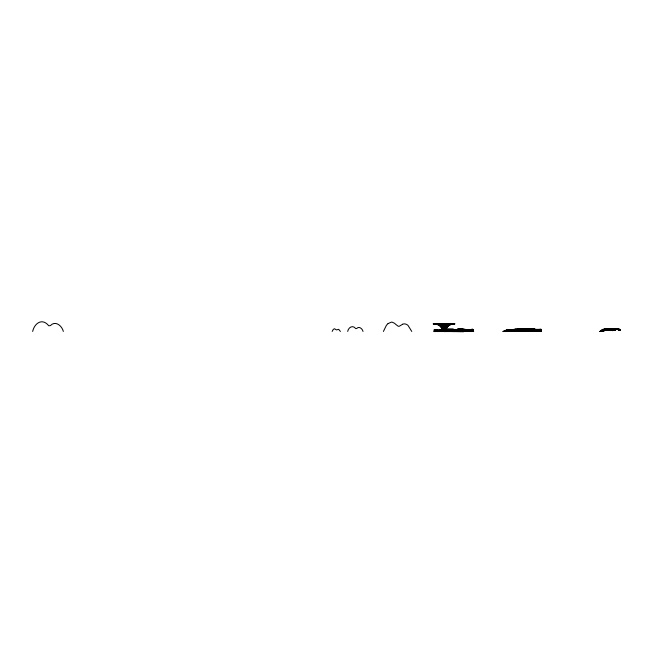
<?xml version="1.0" encoding="UTF-8"?>
<svg xmlns="http://www.w3.org/2000/svg" width="653" height="653" viewBox="0 0 653 653"><rect width="100%" height="100%" fill="white"/><g stroke="black" fill="none" stroke-linecap="round" stroke-linejoin="round"><path stroke-width="0.98" d="M437.428 331.422A43.775 37.907 89.9 0 1 434.269 331.52L434.261 329.675L444.007 331.095C450.301 329.3 457.329 328.483 463.361 331.618L451.288 331.528L451.239 329.594L456.227 329.602L458.7 329.953L458.553 331.569L456.218 330.63L443.975 331.21L453.884 329.675L463.818 331.095L463.695 331.536L461.214 331.21L461.116 329.806L453.884 331.095L444.073 329.675L434.131 331.095L434.261 331.536L472.143 331.52L472.143 328.834M463.695 329.675L468.813 330.051L473.596 331.21L461.132 330.051L453.884 331.536L446.628 330.051L439.134 331.095L434.261 330.173L436.824 330.051L441.616 331.21C448.121 330.043 454.635 332.026 461.238 331.21L461.459 330.524L463.736 331.21L473.507 329.806L468.397 330.173L463.695 331.536L456.439 330.051L449.011 331.095L446.456 331.21L446.301 330.524L444.024 331.21L434.261 329.806C444.073 332.361 453.908 328.124 463.736 331.21L468.397 330.173L473.507 330.173L463.695 331.536L463.695 329.675L461.116 329.806L453.884 331.21C447.46 329.43 440.563 329.177 434.163 331.21L444.073 329.806L453.884 331.21L463.695 329.806L473.629 331.095L473.507 331.536L468.634 331.095L453.884 331.536L451.403 331.21L451.305 329.806L444.073 331.536L439.102 331.095L434.261 331.536L441.51 330.051L453.884 331.536L466.25 330.051L473.507 331.536L473.507 329.675L463.752 331.095L456.463 329.806L451.305 329.806M507.854 330.247C513.699 333.087 518.964 326.818 525.216 328.932C530.807 327.577 535.452 331.928 540.994 331.006C535.738 330.973 530.946 327.496 525.216 328.851L525.216 331.455L503.12 331.52L507.854 329.863L514.172 331.218L540.994 331.52L540.994 329.243L536.26 329.675L533.109 329.218L528.375 329.724L522.057 331.52L512.589 330.557L503.12 331.52L507.854 329.732L509.438 329.985L509.438 331.095L504.704 331.52L504.704 330.753L507.854 329.863L514.172 331.218L518.906 329.136L522.057 328.834L531.526 328.932L540.994 331.52C535.011 331.365 529.787 327.496 523.641 328.843C517.96 327.733 513.438 331.846 507.854 331.52L507.854 329.732M507.854 329.863L506.279 329.985L506.279 331.52C514.197 330.687 521.682 328.026 529.95 328.818L529.95 331.144C523.461 328.998 515.952 328.263 509.438 330.655L509.438 331.52M504.704 331.512C511.397 331.936 517.013 328.345 523.641 329.128C529.844 327.275 535.101 332.606 540.994 330.516L537.843 330.451L533.109 329.218L523.641 328.843L511.013 331.52L506.279 330.753L504.704 331.52C516.539 327.961 528.873 329.528 540.994 329.373L537.843 329.969L523.641 328.843L517.323 330.63L509.438 331.095L514.172 329.3L529.95 328.851L536.26 331.047L540.994 330.018L531.526 328.949L523.641 330.369L518.906 329.406L514.172 331.218L511.013 330.965L509.438 329.985M507.854 331.259L509.438 330.826L514.172 331.52L515.748 331.218L515.748 330.614L511.013 330.614L506.279 331.52C511.544 330.459 516.858 327.945 522.057 330.949L525.216 330.655L528.375 331.21L528.375 328.932M512.589 329.561L512.589 331.52L515.748 330.075L515.748 329.169L522.057 330.949C527.999 327.406 534.636 330.051 540.994 329.667C534.17 331.765 527.453 326.99 520.482 330.279L517.323 329.292L509.438 330.826M514.172 329.3L514.172 331.52L520.482 329.161C523.747 331.936 533.256 325.447 533.109 331.136L526.791 328.875L523.641 329.749L523.641 331.52C529.387 328.99 535.28 332.157 540.994 331.006L536.26 330.736C534.399 326.908 525.526 330.189 522.057 331.52L515.748 329.536L515.748 331.52L517.323 330.63C523.706 327.333 531.305 330.002 537.843 331.446M506.279 331.422L512.589 329.838L522.057 331.52L526.791 329.332L531.526 328.981L531.526 331.136C527.6 329.169 523.159 328.296 518.906 329.708L518.906 331.422L520.482 331.422M537.843 329.675L533.109 329.194L528.375 329.749L518.906 328.851L518.906 331.52M514.172 331.52L515.748 330.655L520.482 331.52L518.906 330.369L511.013 331.014L515.748 329.536M534.685 329.553L534.685 331.193C528.799 327.324 521.714 329.03 515.748 331.52L522.057 329.112L525.216 329.749L529.95 328.818L534.685 330.459L537.843 330.451L531.526 329.014L522.057 331.52L520.482 330.279M514.172 330.638L517.323 330.075L522.057 331.52L522.057 330.949M534.685 329.667C530.636 327.61 525.575 330.932 522.057 329.128M539.419 329.994L539.419 330.981L537.843 330.981L529.95 329.096L523.641 331.022L525.216 330.459M536.26 329.822C531.95 327.806 527.591 332.312 523.641 329.463L523.641 328.851L523.641 330.369M523.641 330.916L526.791 330.32L526.791 329.414L528.375 329.088L533.109 329.202M514.172 331.104L515.748 331.193L520.482 329.406L526.791 330.63L528.375 330.328L528.375 329.749L529.95 329.128L531.526 329.104L537.843 330.981L534.685 330.426M528.375 328.761L528.375 329.512L522.057 331.52L518.906 330.859L515.748 331.193L525.216 328.851M517.323 331.316L522.057 331.079L529.95 328.99L534.685 330.108L537.843 329.969L536.26 330.157L536.26 331.324L529.95 328.843M539.419 329.61L539.419 331.479L537.843 331.52L537.843 329.553L537.843 331.153M602.988 329.708L607.723 329.463L612.457 330.336L617.191 328.949L620.35 329.724L610.881 328.843L599.838 331.52L604.572 329.136L615.616 328.851L618.775 329.749L618.775 329.185C612.792 329.585 607.2 328.753 601.413 330.614L601.413 331.52L602.988 330.63C608.253 328.002 614.693 328.639 620.35 329.553L620.35 330.459C614.114 328.173 605.249 327.137 599.838 331.52C606.498 330.01 613.273 327.235 620.35 329.553L617.191 329.267L610.881 330.328L607.723 329.447L604.572 329.406L599.838 331.52C606.523 329.512 613.257 327.904 620.35 329.553L614.04 328.704L604.572 328.834L604.572 330.622L602.988 331.226L602.988 329.275L606.147 328.843L615.616 328.924L620.35 329.724L614.04 328.761L604.572 329.406M604.572 330.63L604.572 329.708M602.988 331.226L606.147 329.732C607.396 327.667 612.857 330.32 615.616 328.924M604.572 330.622L606.147 329.716L609.306 329.439C612.775 332.712 616.701 327.292 620.35 330.108L615.616 328.883L609.306 329.838L607.723 329.447L614.04 328.704L610.881 329.724L607.723 329.169L601.413 330.018L601.413 330.81L607.723 329.283L612.457 330.32L617.191 329.267L620.35 330.075L615.616 328.883L607.723 330.23L606.147 329.708M620.35 330.459L617.191 329.234L612.457 330.63L610.881 330.328L609.306 329.439L609.306 328.851L607.723 328.981M612.457 330.32L612.457 329.414L615.616 328.883L618.775 329.585M617.191 328.932L614.04 329.749L614.04 330.336L612.457 330.336L607.723 328.859L601.413 331.218L602.988 330.614M459.002 330.051L458.847 331.095L451.321 330.051L446.521 331.21C450.227 328.655 458.488 329.651 463.361 331.626C459.565 330.206 455.117 330.23 451.296 331.528L451.239 329.594L448.758 329.928L448.905 331.528L451.247 330.606L456.194 331.553L456.227 329.602L453.729 329.43L453.745 331.528L463.361 331.626C457.345 328.957 450.088 328.712 444.073 331.536L441.616 331.21L441.542 330.524L434.261 330.761L449.044 331.095L449.191 330.051M438.947 330.051L439.102 331.095L439.314 330.524L444.073 331.536L448.782 330.108L456.218 330.638L456.227 329.602M442.75 330.442C442.105 324.304 449.819 323.961 454.161 323.855M439.885 323.855L446.072 325.063L446.652 326.19L445.721 329.439C447.134 324.01 439.893 323.945 436.335 323.855M436.841 329.806L436.661 331.21L434.261 331.536M446.652 329.806L446.546 331.21L444.073 331.536L443.942 331.095L446.301 330.524M456.463 329.806L456.357 331.21L451.354 330.524L446.595 330.524L446.497 331.21L444.073 331.536L444.007 331.095M473.507 331.536L466.275 329.806L466.169 331.21L456.406 330.524L451.403 331.21M458.553 331.561L458.7 329.953M433.967 323.855C437.926 324.223 443.648 324.794 444.75 329.439L446.072 325.063L448.244 323.855M458.79 331.095L458.643 330.524L456.259 331.21L453.884 330.761L451.476 331.21L451.354 330.524L448.978 331.095L449.125 330.524L451.452 331.21L453.884 330.761L456.308 331.21L456.406 330.524L458.79 331.095L458.937 330.524L463.785 331.21L461.459 330.524M456.218 330.63L458.635 330.655L460.92 331.593L461.132 330.663L453.729 329.594L446.521 331.528L444.064 331.52L444.073 329.806M439.314 330.524L439.379 330.051M460.92 331.593L461.132 330.663M444.073 330.173L444.073 331.536L446.456 331.21L446.595 330.524L449.011 331.095L448.831 330.524L446.497 331.21C445.901 329.741 449.966 329.243 448.913 331.528L456.218 329.945L461.263 331.21L463.695 331.536L463.752 331.095M461.214 331.21L466.218 330.524L468.634 331.095L468.813 330.051M463.695 330.761L458.724 331.095L458.643 330.524L456.308 331.21L456.406 330.524L466.144 331.21L468.454 330.524L468.381 330.051M449.011 331.095L449.125 330.524L453.884 331.536L458.643 330.524M441.836 330.524L441.616 331.21L451.354 330.524L451.452 331.21L449.125 330.524M451.476 331.21L451.647 330.524M468.748 330.524L471.099 331.21L471.27 330.524M444.75 329.439C445.721 323.349 462.079 323.643 446.154 323.855C432.262 324.37 438.326 322.125 443.379 329.439C444.538 324.631 450.513 324.223 454.578 323.855C450.594 323.921 445.673 325.423 444.064 329.439C442.465 325.39 437.534 323.97 433.551 323.855C437.641 324.157 445.052 323.79 445.33 329.439C445.673 326.247 448.546 323.643 451.786 323.855M445.33 329.439L447.778 325.063C445.958 323.415 442.171 323.415 440.351 325.063L442.922 330.442M447.656 325.586L447.778 325.063M442.799 329.439C442.44 325.733 438.751 323.235 435.151 323.855C438.245 324.37 441.575 326.067 442.269 329.439L445.852 329.439C446.668 325.374 451.256 323.692 454.986 323.855L433.135 323.855C437.281 323.57 442.122 325.904 442.571 330.442M465.924 330.524L466.144 331.21L466.218 330.524L473.507 330.761L471.099 331.21L471.221 330.761M445.721 329.439C444.579 326.149 454.439 323.447 448.627 324.051C444.799 323.733 440.906 326.296 442.514 330.442M445.852 329.439L449.182 324.296C446.823 323.7 442.595 323.561 441.469 326.19L442.408 329.439M458.569 330.051L458.724 331.095L458.937 330.524L463.695 331.536M383.409 331.446L386.315 325.496A10.383 10.383 0 0 1 388.07 323.61M461.238 331.21L461.41 330.761M32.65 331.446C34.536 323.031 42.396 317.717 48.771 325.798L50.469 325.553C55.448 320.207 62.051 325.896 63.333 331.446M332.165 331.446L333.283 329.39L334.507 328.745L336.491 329.928L338.67 329.324L340.409 331.446M347.698 331.446C348.343 327.324 352.922 324.655 355.754 328.622L356.603 328.5C359.093 325.831 362.399 328.671 363.035 331.446M440.351 325.063L440.685 324.639M388.078 323.61L391.286 322.149A3.592 3.592 0 0 1 392.298 322.223L394.322 323.17A18.072 18.072 0 0 1 395.824 324.427L398.101 326.165A1.992 1.992 0 0 0 399.367 326.214L402.566 324.28M518.906 328.834L512.589 331.112L515.748 329.708L518.906 329.708M511.013 330.753C516.76 329.863 522.563 329.234 528.375 330.336L531.526 329.104L536.26 331.047L539.419 331.34M520.482 329.463L517.323 331.079L515.748 331.218M531.526 329.014L526.791 329.618L522.057 331.52L522.057 328.834L526.791 330.32L533.109 329.406L536.26 330.736M503.12 331.52L506.279 330.247L509.438 330.247M601.413 331.52L606.147 329.406L612.457 328.875M602.988 331.079L607.723 329.169M522.057 331.52L526.791 329.463M523.641 330.834L531.526 328.949L537.843 330.451M451.239 329.594L446.415 330.753L446.521 331.528L451.247 329.936L456.218 329.945M526.791 330.32L529.95 329.161L533.109 329.585M528.375 329.749L526.791 330.336L523.641 329.161L520.482 329.749L517.323 331.226L522.057 329.283L525.216 330.328L526.791 329.92M512.589 331.234L518.906 329.169L523.641 330.638M523.641 329.749L515.748 331.52M528.375 330.328L531.526 329.283L534.685 330.63M509.438 330.655L504.704 331.267M525.216 330.116L529.95 329.096M448.831 330.524L444.073 331.536L453.745 331.528L453.737 330.728L451.288 331.528M515.748 329.177L511.013 330.965M448.823 330.622L444.073 331.536L446.497 331.21L444.073 330.761M439.02 330.524L436.645 331.21L436.49 330.524M517.323 331.071L520.482 329.732L523.641 329.439M459.834 329.406L462.675 328.786L467.409 329.83L461.1 329.177M512.589 330.965L514.172 330.63M617.191 329.104L614.04 330.336L614.04 328.932M451.256 330.622L453.737 330.116L453.729 329.43M606.147 329.406L609.306 329.463M614.04 329.112L615.616 328.818L615.616 329.749M522.057 329.463L520.482 329.749L520.482 328.834M606.147 329.749L607.723 329.463M504.704 331.014L506.279 330.753M614.04 329.014L609.306 330.369L607.723 330.23L607.723 328.834M446.832 324.296L448.627 324.051M515.748 330.116L518.906 330.067L520.482 330.883M512.589 331.267L514.172 331.218M457.941 328.745L459.516 328.704M435.69 324.051L452.439 324.051M436.824 324.296L451.305 324.296M437.869 324.639L450.26 324.639M438.808 325.063L449.313 325.063M439.657 325.586L448.472 325.586M440.4 326.19L447.729 326.19M441.028 326.884L447.093 326.884M441.559 327.651L446.57 327.651M441.975 328.508L446.154 328.508M453.206 328.9L443.738 328.794M461.116 329.806L466.275 329.806M515.748 330.622L517.323 330.63M468.985 331.446L472.143 331.52M520.482 331.283L517.323 331.52L517.323 329.136M450.048 331.422L453.206 331.52A56.566 48.983 -89.9 0 0 456.365 331.455M536.26 330.149L531.526 329.283M458.643 330.655L461.034 330.818M614.04 329.749L609.306 328.818L609.306 330.369L612.457 329.463L610.881 329.749L609.306 329.128M453.737 330.728L456.186 331.528M520.482 330.622L517.323 329.251L515.748 329.732C519.519 329.177 522.824 332.132 526.791 331.332L526.791 328.745M411.765 331.446L408.011 325.414A6.824 6.824 0 0 0 406.55 324.443L405.717 324.108A4.449 4.449 0 0 0 402.558 324.263M456.308 331.21L456.112 330.524M446.464 325.586L446.652 326.19M468.454 330.524L468.634 331.095M436.547 330.761L436.661 331.21M442.269 329.439L441.265 326.884L438.947 324.296L440.383 323.904L441.689 324.639L443.379 329.439M471.099 331.21L470.927 329.806M448.758 330.051L448.913 331.095M446.415 330.753L446.53 331.528M441.493 329.806L441.591 331.21M612.457 328.745L612.457 330.63M610.881 328.843L610.881 330.336M520.482 329.406L520.482 331.495M511.013 330.108L511.013 331.52M444.064 323.855L444.064 329.439M453.884 329.675L453.884 331.536L453.884 329.675M462.675 328.794L457.941 328.81L462.675 328.892"/></g></svg>
